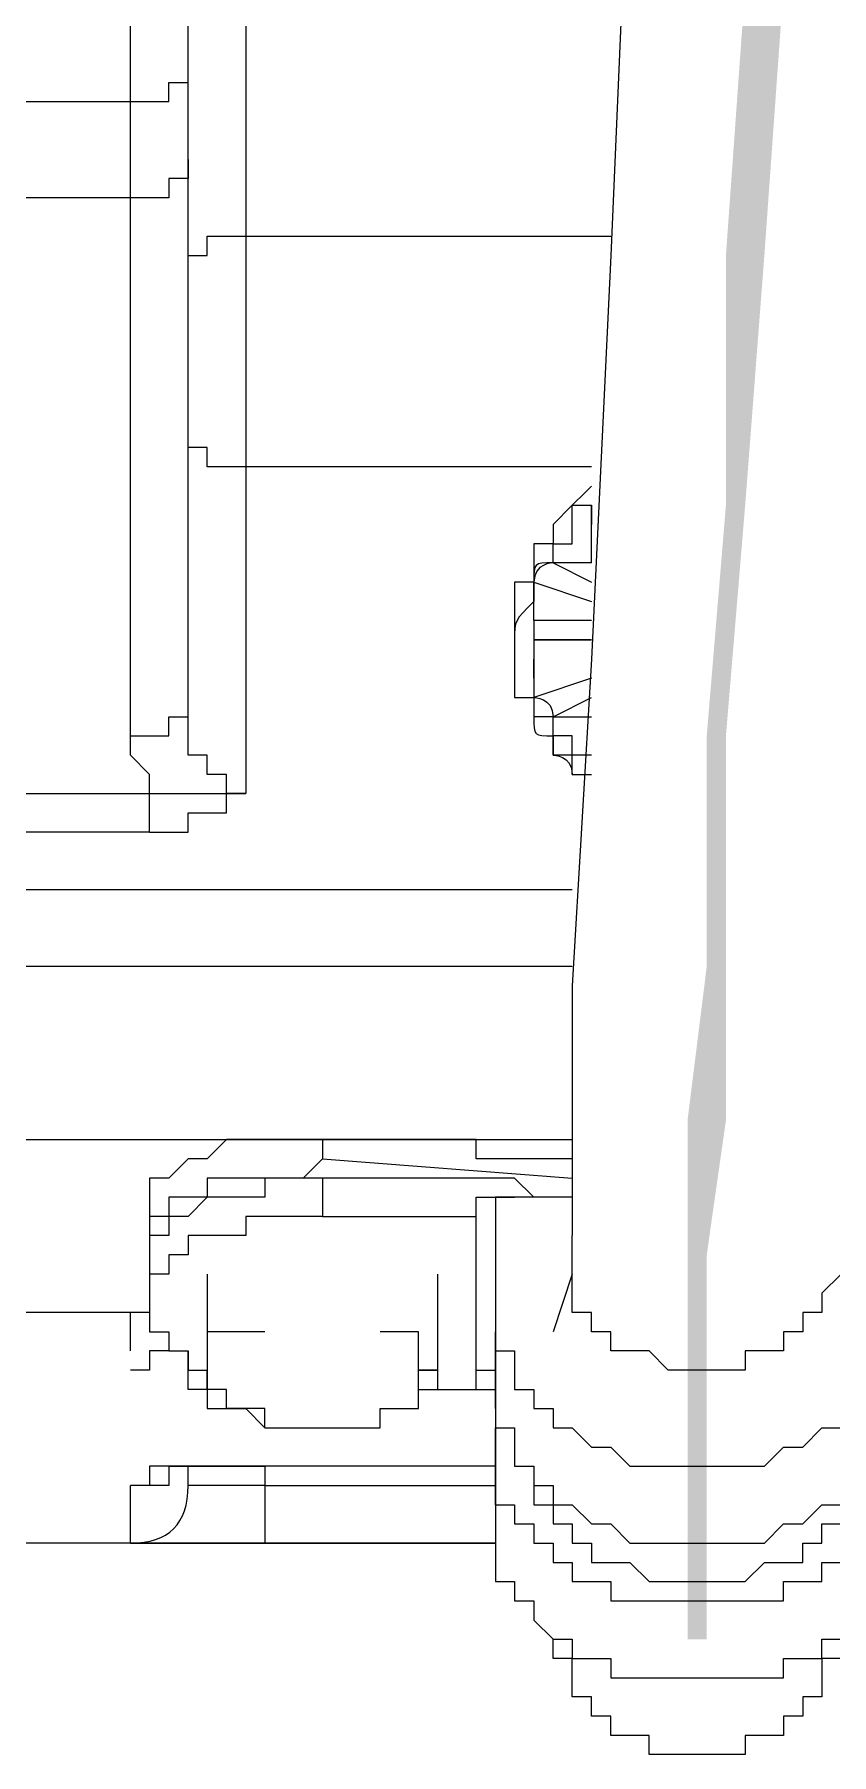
# Model space of a CAD drawing. Header units: millimetres. Extents: x 25083 to 52777, y 24772 to 45779.
# Drawn here: x 49565.8 to 49581.21, y 35923.58 to 35956.82 of the extents above; entities that cross this region are included whole.
import ezdxf

# ---------------------------------------------------------------- set-up
doc = ezdxf.new("R2010")
doc.units = ezdxf.units.MM

# ---------------------------------------------------------------- blocks, each defined once
blk = doc.blocks.new('zw$D2F4')
h = blk.add_hatch(color=7)
edge = h.paths.add_edge_path(flags=0)
edge.add_spline(control_points=[(690.356, 101.752), (690.356, 101.752), (690.356, 90.983), (690.356, 90.983), (690.356, 90.983), (690.728, 90.983), (690.728, 90.983), (690.728, 90.983), (690.728, 93.954), (690.728, 93.954), (690.728, 93.954), (691.099, 98.039), (691.099, 98.039), (691.099, 98.039), (691.099, 101.752), (691.099, 101.752), (691.099, 101.752), (690.356, 101.752), (690.356, 101.752), (690.356, 101.752), (690.356, 101.752), (690.356, 101.752)], knot_values=[0, 0, 0, 0, 1, 1, 1, 2, 2, 2, 3, 3, 3, 4, 4, 4, 5, 5, 5, 6, 6, 6, 7, 7, 7, 7], degree=3, periodic=0)
edge = h.paths.add_edge_path(flags=0)
edge.add_spline(control_points=[(689.985, 80.585), (689.985, 80.585), (689.985, 80.214), (689.985, 80.214), (689.985, 80.214), (689.614, 77.243), (689.614, 77.243), (689.614, 77.243), (689.242, 72.044), (689.242, 72.044), (689.242, 72.044), (689.242, 67.216), (689.242, 67.216), (689.242, 67.216), (688.871, 62.76), (688.871, 62.76), (688.871, 62.76), (688.871, 58.303), (688.871, 58.303), (688.871, 58.303), (688.5, 55.332), (688.5, 55.332), (688.5, 55.332), (688.5, 52.733), (688.5, 52.733), (688.5, 52.733), (688.871, 52.733), (688.871, 52.733), (688.871, 52.733), (689.242, 55.332), (689.242, 55.332), (689.242, 55.332), (689.242, 55.332), (689.242, 55.332), (689.242, 55.332), (689.242, 62.76), (689.242, 62.76), (689.242, 62.76), (689.614, 67.216), (689.614, 67.216), (689.614, 67.216), (689.985, 72.044), (689.985, 72.044), (689.985, 72.044), (690.356, 77.243), (690.356, 77.243), (690.356, 77.243), (690.356, 80.585), (690.356, 80.585), (690.356, 80.585), (689.985, 80.585), (689.985, 80.585), (689.985, 80.585), (689.985, 80.585), (689.985, 80.585)], knot_values=[0, 0, 0, 0, 1, 1, 1, 2, 2, 2, 3, 3, 3, 4, 4, 4, 5, 5, 5, 6, 6, 6, 7, 7, 7, 8, 8, 8, 9, 9, 9, 10, 10, 10, 11, 11, 11, 12, 12, 12, 13, 13, 13, 14, 14, 14, 15, 15, 15, 16, 16, 16, 17, 17, 17, 18, 18, 18, 18], degree=3, periodic=0)
h = blk.add_hatch(color=7)
h.dxf.hatch_style = 2
h.paths.add_polyline_path([(688.5, 52.733), (688.5, 51.248), (688.871, 51.248), (688.871, 52.733)])
h = blk.add_hatch(color=7)
h.dxf.hatch_style = 2
h.paths.add_polyline_path([(688.5, 51.248), (688.5, 47.163), (688.871, 47.163), (688.871, 51.248)])
h = blk.add_hatch(color=7)
h.dxf.hatch_style = 2
h.paths.add_polyline_path([(688.5, 47.163), (688.5, 45.306), (688.871, 45.306), (688.871, 47.163)])
at = {"color": 7, "lineweight": 5}
for points in [[(679.958, 86.898), (679.958, 61.646)], [(678.844, 63.131), (678.844, 86.155)], [(677.73, 62.76), (677.73, 85.413)], [(687.386, 80.585), (687.014, 72.044)], [(677.73, 75.015), (678.473, 75.015), (678.473, 75.386), (678.844, 75.386), (678.844, 75.757)], [(674.759, 75.015), (677.73, 75.015)], [(678.844, 73.9), (678.844, 73.529), (678.473, 73.529), (678.473, 73.158), (678.102, 73.158), (677.73, 73.158)], [(677.73, 73.158), (674.759, 73.158)], [(678.844, 71.672), (678.844, 72.044), (679.216, 72.044), (679.216, 72.415), (679.587, 72.415), (679.958, 72.415)], [(679.958, 72.415), (687.014, 72.415)], [(687.014, 72.044), (686.643, 64.245)], [(679.958, 67.959), (679.216, 67.959), (679.216, 68.33), (678.844, 68.33), (678.844, 68.701)], [(686.643, 67.959), (679.958, 67.959)], [(686.271, 67.216), (685.9, 66.845), (685.9, 66.473), (685.529, 66.473)], [(685.9, 66.102), (685.9, 66.473), (686.271, 66.473), (686.271, 67.216), (686.643, 67.216)], [(686.643, 67.216), (686.643, 66.845)], [(686.643, 66.102), (686.643, 67.216)], [(685.529, 66.102), (685.529, 65.731), (685.157, 65.731), (685.157, 64.988)], [(685.9, 66.102), (686.643, 65.731)], [(686.643, 66.102), (685.9, 66.102)], [(685.529, 65.731), (686.643, 65.359)], [(685.529, 64.988), (685.529, 65.731)], [(686.643, 64.988), (685.529, 64.988)], [(685.157, 64.616), (685.157, 63.502)], [(686.643, 64.616), (685.529, 64.616)], [(685.529, 64.616), (686.643, 64.616)], [(685.529, 63.874), (685.529, 64.245)], [(686.643, 64.245), (686.271, 57.932), (686.271, 53.104)], [(686.643, 63.874), (685.529, 63.502)], [(685.529, 63.874), (685.529, 63.131)], [(685.9, 63.131), (686.643, 63.502)], [(677.73, 62.76), (678.473, 62.76), (678.473, 63.131), (678.844, 63.131)], [(679.958, 61.646), (679.587, 61.646), (679.587, 62.017), (679.216, 62.017), (679.216, 62.388), (678.844, 62.388), (678.844, 62.76), (678.844, 63.131)], [(685.9, 62.76), (685.9, 63.131), (685.529, 63.131)], [(685.9, 62.76), (685.9, 63.131), (685.529, 63.131)], [(685.9, 63.131), (686.643, 63.131)], [(686.643, 62.388), (686.271, 62.388), (686.271, 62.76), (685.9, 62.76), (685.9, 63.131)], [(678.102, 61.646), (678.102, 62.017), (677.73, 62.388), (677.73, 62.76)], [(686.271, 62.017), (686.271, 62.388), (685.9, 62.388), (685.9, 62.76)], [(686.271, 62.017), (686.271, 62.388), (685.9, 62.388), (685.9, 62.76)], [(674.388, 61.646), (678.102, 61.646)], [(678.102, 60.903), (678.102, 61.646)], [(678.102, 61.646), (679.958, 61.646)], [(678.102, 60.903), (678.844, 60.903), (678.844, 61.274), (679.587, 61.274), (679.587, 61.646), (679.958, 61.646)], [(678.102, 60.903), (674.388, 60.903)], [(686.271, 59.789), (665.847, 59.789)], [(686.271, 58.303), (665.847, 58.303)], [(666.218, 54.961), (686.271, 54.961)], [(681.444, 54.961), (679.587, 54.961), (679.216, 54.59), (678.844, 54.59), (678.473, 54.218), (678.102, 54.218), (678.102, 53.476)], [(684.415, 54.961), (681.444, 54.961)], [(681.444, 54.961), (681.444, 54.59)], [(684.415, 54.59), (684.415, 54.961)], [(681.444, 54.59), (681.072, 54.218), (679.216, 54.218), (679.216, 53.847), (678.844, 53.847), (678.473, 53.847), (678.473, 53.476), (678.102, 53.476), (678.102, 52.733)], [(681.444, 54.59), (686.271, 54.218)], [(686.271, 54.59), (684.415, 54.59)], [(681.444, 54.218), (680.33, 54.218), (680.33, 53.847), (679.216, 53.847), (678.844, 53.476), (678.473, 53.476), (678.473, 53.104), (678.102, 53.104), (678.102, 52.733)], [(685.157, 54.218), (681.444, 54.218)], [(681.444, 54.218), (681.444, 53.476)], [(685.529, 53.847), (685.157, 54.218)], [(684.415, 53.847), (685.157, 53.847)], [(684.415, 53.476), (684.415, 53.847)], [(686.271, 53.847), (684.786, 53.847)], [(684.786, 53.847), (684.786, 51.99)], [(684.786, 53.847), (684.786, 52.362)], [(678.102, 53.476), (678.102, 52.733)], [(681.444, 53.476), (679.958, 53.476), (679.958, 53.104), (678.844, 53.104), (678.844, 52.733), (678.473, 52.733), (678.473, 52.362), (678.102, 52.362), (678.102, 51.619)], [(681.444, 53.476), (684.415, 53.476)], [(684.415, 50.133), (684.415, 53.476)], [(686.271, 52.362), (686.271, 53.104)], [(688.871, 50.505), (688.128, 50.505), (687.757, 50.876), (687.014, 50.876), (687.014, 51.248), (686.643, 51.248), (686.643, 51.619), (686.271, 51.619), (686.271, 53.104)], [(691.47, 52.733), (691.47, 52.362), (691.099, 51.99), (691.099, 51.619), (690.728, 51.619), (690.728, 51.248), (690.356, 51.248), (690.356, 50.876), (689.614, 50.876), (689.614, 50.505), (688.871, 50.505)], [(678.102, 52.362), (678.102, 51.619)], [(679.216, 52.362), (679.216, 50.133)], [(683.672, 50.133), (683.672, 52.362)], [(684.786, 52.362), (684.786, 50.505)], [(686.271, 52.362), (685.9, 51.248)], [(684.786, 51.99), (684.786, 50.505)], [(684.786, 51.99), (684.786, 50.876), (685.157, 50.876), (685.157, 50.133), (685.529, 50.133), (685.529, 49.762), (685.9, 49.762), (685.9, 49.391), (686.271, 49.391), (686.643, 49.019), (687.014, 49.019), (687.386, 48.648), (689.985, 48.648), (690.356, 49.019), (690.728, 49.019), (691.099, 49.391), (691.47, 49.391), (691.47, 49.762), (691.842, 49.762), (691.842, 50.133), (692.213, 50.133), (692.213, 50.876), (692.585, 50.876), (692.585, 51.99)], [(678.102, 51.619), (674.759, 51.619)], [(677.73, 50.876), (677.73, 51.619)], [(678.102, 51.619), (678.102, 51.248), (678.473, 51.248), (678.473, 50.876), (678.844, 50.876), (678.844, 50.505), (679.216, 50.505)], [(680.33, 51.248), (679.216, 51.248)], [(683.672, 50.505), (683.301, 50.505), (683.301, 51.248), (682.929, 51.248), (682.558, 51.248)], [(684.786, 51.248), (684.786, 49.391)], [(684.786, 49.762), (684.786, 51.248)], [(678.473, 50.876), (678.102, 50.876), (678.102, 50.505), (677.73, 50.505)], [(678.844, 50.505), (678.844, 50.876)], [(679.216, 50.133), (678.844, 50.133), (678.844, 50.505)], [(680.33, 49.391), (680.33, 49.762), (679.587, 49.762), (679.587, 50.133), (679.216, 50.133), (679.216, 50.505)], [(682.558, 49.391), (682.558, 49.762), (683.301, 49.762), (683.301, 50.133), (683.301, 50.505), (683.672, 50.505)], [(684.415, 50.505), (684.786, 50.505)], [(684.786, 50.505), (684.786, 49.391), (685.157, 49.391), (685.157, 48.648), (685.529, 48.648), (685.529, 48.277), (685.9, 48.277), (685.9, 47.905), (686.271, 47.905), (686.643, 47.534), (687.014, 47.534), (687.386, 47.163), (689.985, 47.163), (690.356, 47.534), (690.728, 47.534), (691.099, 47.905), (691.47, 47.905), (691.47, 48.277), (691.842, 48.277), (691.842, 48.648), (692.213, 48.648), (692.213, 49.391), (692.585, 49.391), (692.585, 50.505)], [(679.216, 50.133), (679.216, 49.762), (679.958, 49.762), (680.33, 49.391)], [(682.558, 49.391), (682.558, 49.762), (683.301, 49.762), (683.301, 50.133), (683.672, 50.133)], [(683.672, 50.133), (684.786, 50.133)], [(683.672, 50.133), (684.415, 50.133)], [(684.786, 49.762), (684.786, 47.905)], [(680.33, 49.391), (681.444, 49.391)], [(680.33, 49.391), (682.558, 49.391)], [(681.444, 49.391), (682.558, 49.391)], [(684.786, 47.905), (684.786, 49.391)], [(684.786, 49.391), (684.786, 47.905), (685.157, 47.905), (685.157, 47.534), (685.529, 47.534), (685.529, 47.163), (685.9, 47.163), (685.9, 46.791)], [(678.473, 48.648), (678.102, 48.648), (678.102, 48.277), (677.73, 48.277)], [(678.473, 48.648), (678.473, 48.277), (677.73, 48.277)], [(678.473, 48.648), (680.33, 48.648)], [(680.33, 48.648), (678.473, 48.648)], [(678.844, 48.277), (678.844, 48.648)], [(684.786, 48.648), (680.33, 48.648)], [(684.786, 48.648), (680.33, 48.648)], [(680.33, 48.648), (680.33, 47.163)], [(685.529, 48.648), (685.529, 47.905), (685.9, 47.905), (685.9, 47.534), (686.271, 47.534), (686.271, 47.163)], [(691.099, 47.163), (691.099, 47.534), (691.47, 47.534), (691.47, 47.905), (691.842, 47.905), (691.842, 48.648)], [(677.73, 47.163), (677.73, 48.277)], [(680.33, 48.277), (678.844, 48.277)], [(680.33, 48.277), (684.786, 48.277)], [(684.786, 47.905), (684.786, 46.42), (685.157, 46.42), (685.157, 46.049), (685.529, 46.049), (685.529, 45.677), (685.9, 45.306), (686.271, 45.306), (686.271, 44.934), (686.643, 44.934), (687.014, 44.934), (687.014, 44.563), (690.356, 44.563), (690.356, 44.934), (691.099, 44.934), (691.099, 45.306), (691.47, 45.306), (691.47, 45.677), (691.842, 45.677), (691.842, 46.049), (692.213, 46.049), (692.213, 46.42), (692.585, 46.791), (692.585, 47.905)], [(684.786, 47.163), (668.075, 47.163)], [(677.73, 47.163), (680.33, 47.163)], [(680.33, 47.163), (684.786, 47.163)], [(686.271, 47.163), (686.643, 47.163), (686.643, 46.791), (687.386, 46.791), (687.757, 46.42), (688.871, 46.42), (689.614, 46.42), (689.985, 46.791), (690.728, 46.791), (690.728, 47.163), (691.099, 47.163)], [(685.9, 46.791), (686.271, 46.791), (686.271, 46.42), (687.014, 46.42), (687.014, 46.049), (688.871, 46.049), (689.242, 46.049), (690.356, 46.049), (690.356, 46.42), (691.099, 46.42), (691.099, 46.791), (691.47, 46.791)], [(688.5, 43.078), (687.757, 43.078), (687.757, 43.449), (687.014, 43.449), (687.014, 43.82), (686.643, 43.82), (686.643, 44.192), (686.271, 44.192), (686.271, 44.934), (685.9, 44.934), (685.9, 45.306)], [(691.47, 45.306), (691.47, 44.934), (691.099, 44.934), (691.099, 44.192), (690.728, 44.192), (690.728, 43.82), (690.356, 43.82), (690.356, 43.449), (689.614, 43.449), (689.614, 43.078), (688.5, 43.078)]]:
    blk.add_lwpolyline(points, dxfattribs=at)
for points in [[(686.643, 67.587), (686.271, 67.216), (686.271, 67.216), (686.271, 67.216)], [(686.643, 67.587), (686.643, 67.587), (686.643, 67.587), (686.643, 67.587)], [(686.643, 67.216), (686.643, 67.216), (686.643, 67.216), (686.643, 67.216)], [(686.643, 67.216), (686.643, 67.216), (686.643, 67.216), (686.643, 67.216)], [(685.529, 66.473), (685.529, 66.102), (685.529, 66.102), (685.529, 66.102)], [(685.9, 66.102), (685.529, 66.102), (685.529, 66.102), (685.529, 65.731)], [(685.9, 66.102), (685.9, 66.102), (685.529, 66.102), (685.529, 65.731)], [(685.9, 66.102), (685.9, 66.102), (685.9, 66.102), (685.9, 66.102)], [(685.9, 66.102), (685.9, 66.102), (685.9, 66.102), (685.9, 66.102)], [(685.529, 65.731), (685.529, 65.731), (685.529, 65.731), (685.529, 65.731)], [(685.529, 65.731), (685.529, 65.731), (685.529, 65.359), (685.529, 65.359)], [(685.529, 65.359), (685.157, 64.988), (685.157, 64.988), (685.157, 64.616)], [(685.157, 64.988), (685.157, 64.988), (685.157, 64.616), (685.157, 64.616)], [(685.529, 64.988), (685.529, 64.988), (685.529, 64.616), (685.529, 64.616)], [(685.529, 64.616), (685.529, 64.245), (685.529, 64.245), (685.529, 64.245)], [(685.529, 64.616), (685.529, 64.616), (685.529, 64.616), (685.529, 64.616)], [(685.529, 64.616), (685.529, 64.616), (685.529, 64.245), (685.529, 64.245)], [(685.529, 64.616), (685.529, 64.616), (685.529, 64.245), (685.529, 64.245)], [(685.529, 64.245), (685.529, 64.245), (685.529, 64.245), (685.529, 63.874)], [(685.529, 64.245), (685.529, 64.245), (685.529, 64.245), (685.529, 64.245)], [(685.529, 64.245), (685.529, 63.874), (685.529, 63.874), (685.529, 63.874)], [(685.529, 64.245), (685.529, 63.874), (685.529, 63.874), (685.529, 63.874)], [(685.529, 64.245), (685.529, 64.245), (685.529, 64.245), (685.529, 64.245)], [(685.529, 64.245), (685.529, 63.874), (685.529, 63.502), (685.529, 63.502)], [(685.529, 64.245), (685.529, 63.874), (685.529, 63.874), (685.529, 63.874)], [(685.529, 64.245), (685.529, 64.245), (685.529, 64.245), (685.529, 64.245)], [(685.529, 64.245), (685.529, 64.245), (685.529, 64.245), (685.529, 64.245)], [(685.529, 64.245), (685.529, 64.245), (685.529, 64.245), (685.529, 64.245)], [(685.529, 64.245), (685.529, 64.245), (685.529, 64.245), (685.529, 64.245)], [(685.529, 64.245), (685.529, 64.245), (685.529, 64.245), (685.529, 64.245)], [(685.529, 63.874), (685.529, 63.874), (685.529, 63.874), (685.529, 63.874)], [(685.529, 63.874), (685.529, 63.874), (685.529, 63.502), (685.529, 63.502)], [(685.529, 63.874), (685.529, 63.874), (685.529, 63.874), (685.529, 63.874)], [(685.529, 63.874), (685.529, 63.874), (685.529, 63.874), (685.529, 63.874)], [(685.529, 63.874), (685.529, 63.874), (685.529, 63.502), (685.529, 63.502)], [(685.157, 63.502), (685.529, 63.502), (685.529, 63.502), (685.529, 63.502)], [(685.529, 63.502), (685.529, 63.502), (685.529, 63.502), (685.529, 63.131)], [(685.529, 63.502), (685.529, 63.502), (685.529, 63.502), (685.529, 63.502)], [(685.529, 63.502), (685.529, 63.502), (685.529, 63.502), (685.529, 63.131)], [(685.529, 63.502), (685.529, 63.502), (685.529, 63.502), (685.529, 63.502)], [(685.529, 63.502), (685.529, 63.502), (685.529, 63.502), (685.529, 63.502)], [(685.529, 63.502), (685.529, 63.502), (685.529, 63.131), (685.529, 63.131)], [(685.529, 63.502), (685.529, 63.502), (685.529, 63.502), (685.529, 63.502)], [(685.529, 63.502), (685.529, 63.502), (685.529, 63.502), (685.529, 63.502)], [(685.529, 63.502), (685.529, 63.502), (685.529, 63.502), (685.529, 63.502)], [(685.529, 63.502), (685.529, 63.502), (685.529, 63.502), (685.529, 63.502)], [(685.529, 63.502), (685.529, 63.502), (685.529, 63.502), (685.529, 63.502)], [(685.529, 63.502), (685.529, 63.502), (685.9, 63.502), (685.9, 63.131)], [(685.529, 63.131), (685.529, 63.131), (685.529, 63.131), (685.529, 63.131)], [(685.529, 63.131), (685.529, 63.131), (685.529, 63.131), (685.529, 63.131)], [(685.529, 63.131), (685.529, 62.76), (685.529, 62.76), (685.9, 62.76)], [(685.529, 63.131), (685.529, 63.131), (685.529, 63.131), (685.529, 63.131)], [(685.9, 63.131), (685.9, 63.131), (685.9, 63.131), (685.9, 63.131)], [(685.9, 62.76), (685.9, 62.76), (685.9, 62.76), (685.9, 62.76)], [(685.9, 62.76), (685.9, 62.76), (685.9, 62.76), (685.9, 62.76)], [(685.9, 62.76), (685.9, 62.76), (685.9, 62.76), (685.9, 62.76)], [(685.9, 62.76), (685.9, 62.76), (685.9, 62.76), (685.9, 62.76)], [(685.9, 62.76), (685.9, 62.76), (685.9, 62.76), (685.9, 62.76)], [(685.9, 62.76), (685.9, 62.76), (685.9, 62.76), (685.9, 62.76)], [(685.9, 62.76), (685.9, 62.76), (685.9, 62.76), (685.9, 62.76)], [(685.9, 62.76), (685.9, 62.76), (685.9, 62.76), (685.9, 62.76)], [(685.9, 62.76), (685.9, 62.76), (685.9, 62.76), (685.9, 62.76)], [(685.9, 62.76), (685.9, 62.388), (685.9, 62.388), (685.9, 62.388)], [(685.9, 62.76), (685.9, 62.76), (685.9, 62.76), (685.9, 62.76)], [(685.9, 62.76), (685.9, 62.76), (685.9, 62.76), (685.9, 62.76)], [(685.9, 62.76), (685.9, 62.76), (685.9, 62.76), (685.9, 62.76)], [(685.9, 62.388), (685.9, 62.388), (686.271, 62.388), (686.271, 62.017)], [(686.271, 62.017), (686.271, 62.017), (686.271, 62.017), (686.271, 62.017)], [(686.271, 62.017), (686.271, 62.017), (686.271, 62.017), (686.271, 62.017)], [(686.271, 62.017), (686.271, 62.017), (686.271, 62.017), (686.271, 62.017)], [(686.271, 62.017), (686.271, 62.017), (686.271, 62.017), (686.271, 62.017)], [(686.271, 62.017), (686.271, 62.017), (686.271, 62.017), (686.271, 62.017)], [(686.271, 62.017), (686.271, 62.017), (686.271, 62.017), (686.643, 62.017)], [(686.271, 62.017), (686.271, 62.017), (686.271, 62.017), (686.271, 62.017)], [(686.271, 62.017), (686.271, 62.017), (686.271, 62.017), (686.271, 62.017)], [(686.271, 62.017), (686.271, 62.017), (686.271, 62.017), (686.271, 62.017)], [(686.271, 62.017), (686.271, 62.017), (686.271, 62.017), (686.271, 62.017)], [(686.271, 62.017), (686.271, 62.017), (686.271, 62.017), (686.271, 62.017)], [(678.102, 52.733), (678.102, 52.733), (678.102, 52.733), (678.102, 52.733)], [(678.102, 52.733), (678.102, 52.733), (678.102, 52.733), (678.102, 52.733)], [(678.102, 52.733), (678.102, 52.362), (678.102, 52.362), (678.102, 52.362)], [(678.473, 48.648), (678.473, 48.648), (678.473, 48.648), (678.473, 48.648)], [(678.473, 48.648), (678.473, 48.648), (678.473, 48.648), (678.473, 48.648)], [(677.73, 47.163), (678.473, 47.163), (678.844, 47.534), (678.844, 48.277)], [(686.271, 47.163), (686.271, 47.163), (686.271, 47.163), (686.271, 47.163)], [(691.099, 47.163), (691.099, 47.163), (691.099, 47.163), (691.099, 47.163)], [(685.9, 46.791), (685.9, 46.791), (685.9, 46.791), (685.9, 46.791)]]:
    blk.add_open_spline(points, degree=3, dxfattribs=at)

msp = doc.modelspace()

# ---------------------------------------------------------------- block references
msp.add_blockref('zw$D2F4', (48889.923, 35880.503))

doc.saveas('drawing.dxf')
